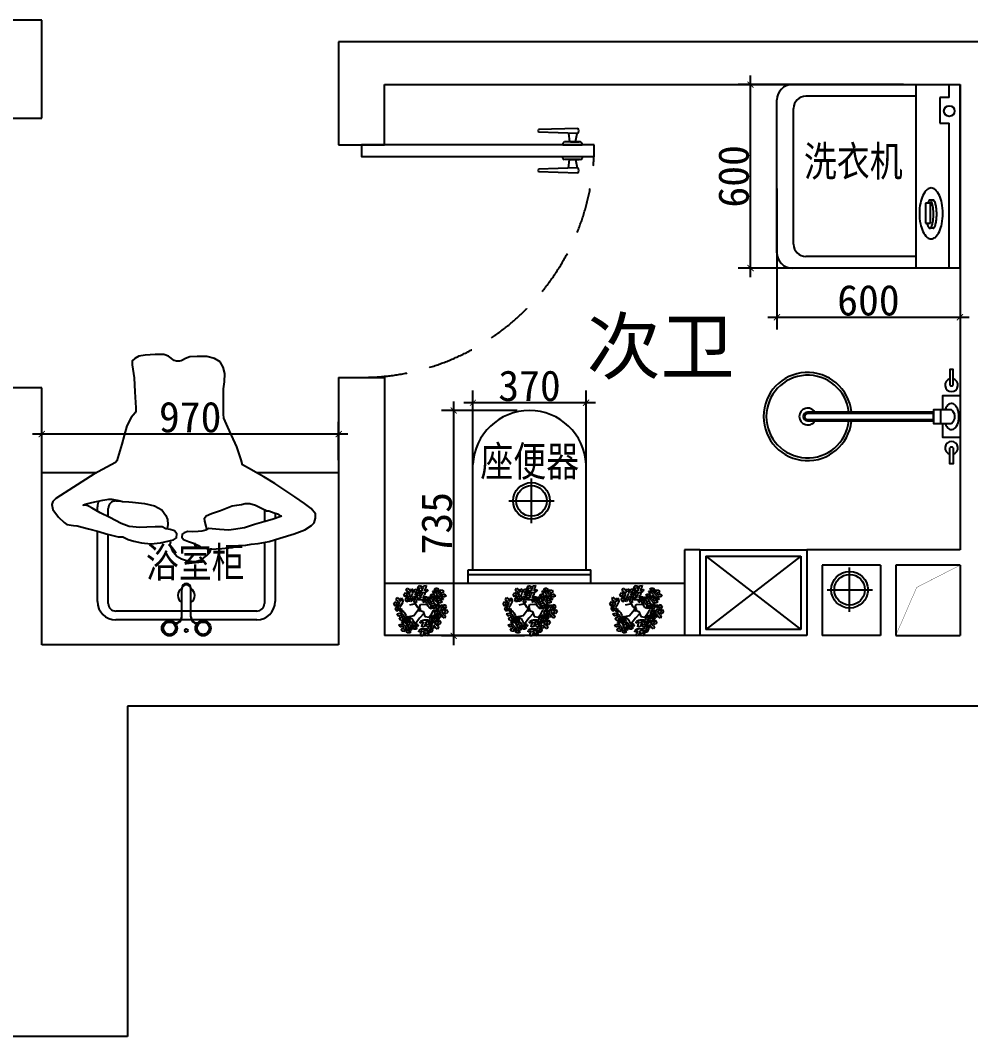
# Model space of a CAD drawing. Extents: x 13886 to 74789, y -750269 to -704302.
# Drawn here: x 55324 to 58429, y -742441 to -739121 of the extents above; entities that cross this region are included whole.
import ezdxf

# ---------------------------------------------------------------- set-up
doc = ezdxf.new("R2010")
doc.units = 0
doc.header["$LTSCALE"] = 10
doc.linetypes.add('TRATTEGGIATA2', pattern=[0.375, 0.25, -0.125])
doc.layers.get('0').update_dxf_attribs({"linetype": 'CONTINUOUS'})
doc.layers.get('DEFPOINTS').update_dxf_attribs({"linetype": 'CONTINUOUS'})
for name, color, linetype in [('__2', 30, 'CONTINUOUS'), ('__3', 250, 'CONTINUOUS'), ('___0', 250, 'CONTINUOUS'), ('___1', 7, 'CONTINUOUS'), ('____', 45, 'CONTINUOUS'), ('____0', 250, 'CONTINUOUS'), ('_____', 5, 'CONTINUOUS'), ('________IFF-FURN-DETAIL', 252, 'CONTINUOUS')]:
    doc.layers.add(name, color=color, linetype=linetype)
doc.styles.add('DIM', font='arial.ttf')
doc.styles.add('DIM_FONT', font='TXT.shx', dxfattribs={"width": 0.8})
doc.styles.get("Standard").update_dxf_attribs({"font": 'NSimSun.ttf'})
doc.dimstyles.get("Standard").update_dxf_attribs({"dimtxt": 0.18, "dimasz": 0.18, "dimexe": 0.18, "dimexo": 0.0625, "dimgap": 0.09, "dimtad": 0, "dimtih": 1, "dimtoh": 1, "dimdec": 4, "dimzin": 0, "dimtxsty": 'STANDARD', "dimcen": 0.09, "dimazin": 3, "dimtfac": 1, "dimtdec": 4, "dimtofl": 0, "dimtmove": 0, "dimatfit": 3, "dimtolj": 1, "dimtzin": 0})

# ---------------------------------------------------------------- blocks, each defined once
blk = doc.blocks.new('BRANCHT', base_point=(1.548, 0.551))
for p, q in [((1.511, 0.64), (1.524, 0.662)), ((1.526, 0.607), (1.511, 0.64)), ((1.524, 0.662), (1.551, 0.661)), ((1.55, 0.627), (1.526, 0.607)), ((1.57, 0.598), (1.55, 0.627)), ((1.551, 0.661), (1.582, 0.622)), ((1.551, 0.661), (1.551, 0.661)), ((1.573, 0.682), (1.611, 0.684)), ((1.599, 0.643), (1.573, 0.682)), ((1.582, 0.622), (1.599, 0.643)), ((1.62, 0.64), (1.599, 0.582)), ((1.611, 0.684), (1.648, 0.656)), ((1.648, 0.656), (1.636, 0.607)), ((1.636, 0.607), (1.644, 0.59)), ((1.644, 0.59), (1.667, 0.602)), ((1.667, 0.602), (1.71, 0.563)), ((1.667, 0.602), (1.667, 0.602)), ((1.536, 0.471), (1.537, 0.5)), ((1.554, 0.427), (1.536, 0.471)), ((1.537, 0.5), (1.552, 0.572)), ((1.552, 0.572), (1.57, 0.598)), ((1.585, 0.414), (1.554, 0.427)), ((1.572, 0.474), (1.594, 0.431)), ((1.606, 0.467), (1.572, 0.474)), ((1.594, 0.431), (1.585, 0.414)), ((1.599, 0.582), (1.587, 0.538)), ((1.587, 0.538), (1.607, 0.492)), ((1.599, 0.582), (1.668, 0.562)), ((1.626, 0.447), (1.606, 0.467)), ((1.636, 0.537), (1.625, 0.526)), ((1.625, 0.526), (1.644, 0.481)), ((1.68, 0.427), (1.626, 0.447)), ((1.69, 0.518), (1.636, 0.537)), ((1.644, 0.481), (1.663, 0.492)), ((1.663, 0.492), (1.686, 0.474)), ((1.686, 0.474), (1.68, 0.427)), ((1.71, 0.563), (1.69, 0.518))]:
    blk.add_line(p, q)
blk = doc.blocks.new('AUDIT_I_070618214132-0')
at = {"xscale": 0.3048, "yscale": 0.3048, "zscale": 0.3048}
for p, rotation in [((-0.0689, 0.1303), 120), ((0.0339, 0.1301), 60), ((-0.0352, 0.0995), 120), ((0.0295, 0.0855), 60), ((0.0948, 0.0764), 60), ((-0.0259, 0.0583), 120), ((-0.0986, -0.0242), 240), ((0.0183, -0.0794), 300), ((0.0748, -0.0403), 300), ((0.0913, -0.0822), 300), ((-0.052, -0.095), 240)]:
    blk.add_blockref('BRANCHT', p, dxfattribs=dict(at, rotation=rotation))
blk = doc.blocks.new('_ARCHTICK')
at = {"color": 0, "linetype": 'BYBLOCK', "const_width": 0.15}
blk.add_lwpolyline([(-0.5, -0.5), (0.5, 0.5)], dxfattribs=at)
blk = doc.blocks.new('*D340')
at = {"layer": '___1', "color": 250, "ltscale": 60}
for p, q in [((55394.4, -740557.8), (55394.4, -740432.2)), ((56364.4, -740557.8), (56364.4, -740432.2)), ((56394.4, -740472.2), (55364.4, -740472.2))]:
    blk.add_line(p, q, dxfattribs=at)
at = {"layer": 'DEFPOINTS', "color": 0, "ltscale": 60}
for p in [(55394.4, -740472.2), (55394.4, -740597.8), (56364.4, -740597.8)]:
    blk.add_point(p, dxfattribs=at)
at = {"layer": '___1', "color": 250, "ltscale": 60, "xscale": 20, "yscale": 20, "zscale": 20, "rotation": 180}
blk.add_blockref('_ARCHTICK', (55394.4, -740472.2), dxfattribs=at)
at = {"layer": '___1', "color": 250, "ltscale": 60, "xscale": 20, "yscale": 20, "zscale": 20}
blk.add_blockref('_ARCHTICK', (56364.4, -740472.2), dxfattribs=at)
at = {"layer": '___1', "color": 252, "ltscale": 60, "insert": (55879.4, -740417.2), "char_height": 100, "attachment_point": 5}
blk.add_mtext('\\A1;970', dxfattribs=at)
blk = doc.blocks.new('*D1919')
at = {"layer": '___1', "color": 250, "ltscale": 60}
for p, q in [((56803, -740740), (56803, -740330)), ((57173, -740780), (57173, -740330)), ((57203, -740370), (56773, -740370))]:
    blk.add_line(p, q, dxfattribs=at)
at = {"layer": 'DEFPOINTS', "color": 0, "ltscale": 60}
for p in [(56803, -740370), (56803, -740780), (57173, -740820)]:
    blk.add_point(p, dxfattribs=at)
at = {"layer": '___1', "color": 250, "ltscale": 60, "xscale": 20, "yscale": 20, "zscale": 20, "rotation": 180}
blk.add_blockref('_ARCHTICK', (56803, -740370), dxfattribs=at)
at = {"layer": '___1', "color": 250, "ltscale": 60, "xscale": 20, "yscale": 20, "zscale": 20}
blk.add_blockref('_ARCHTICK', (57173, -740370), dxfattribs=at)
at = {"layer": '___1', "color": 252, "ltscale": 60, "insert": (56988, -740315), "char_height": 100, "attachment_point": 5}
blk.add_mtext('\\A1;370', dxfattribs=at)
blk = doc.blocks.new('*D1920')
at = {"layer": '___1', "color": 250, "ltscale": 60}
for p, q in [((56740, -740365.4), (56740, -741161.5)), ((56948, -740395.4), (56700, -740395.4)), ((56971.4, -741131.5), (56700, -741131.5))]:
    blk.add_line(p, q, dxfattribs=at)
at = {"layer": 'DEFPOINTS', "color": 0, "ltscale": 60}
for p in [(56988, -740395.4), (56740, -741131.5), (57011.4, -741131.5)]:
    blk.add_point(p, dxfattribs=at)
at = {"layer": '___1', "color": 250, "ltscale": 60, "xscale": 20, "yscale": 20, "zscale": 20}
for p, rotation in [((56740, -740395.4), 90), ((56740, -741131.5), 270)]:
    blk.add_blockref('_ARCHTICK', p, dxfattribs=dict(at, rotation=rotation))
at = {"layer": '___1', "color": 252, "ltscale": 60, "insert": (56685, -740763.5), "char_height": 100, "attachment_point": 5, "rotation": 90}
blk.add_mtext('\\A1;735', dxfattribs=at)
blk = doc.blocks.new('*D1921')
at = {"layer": '___1', "color": 250, "ltscale": 60}
for p, q in [((58209.7, -739330.7), (57670, -739330.7)), ((57710, -739960), (57710, -739300.7)), ((58209.7, -739930), (57670, -739930))]:
    blk.add_line(p, q, dxfattribs=at)
at = {"layer": 'DEFPOINTS', "color": 0, "ltscale": 60}
for p in [(57710, -739330.7), (58249.7, -739330.7), (58249.7, -739930)]:
    blk.add_point(p, dxfattribs=at)
at = {"layer": '___1', "color": 250, "ltscale": 60, "xscale": 20, "yscale": 20, "zscale": 20}
for p, rotation in [((57710, -739330.7), 90), ((57710, -739930), 270)]:
    blk.add_blockref('_ARCHTICK', p, dxfattribs=dict(at, rotation=rotation))
at = {"layer": '___1', "color": 252, "ltscale": 60, "insert": (57655, -739630.4), "char_height": 100, "attachment_point": 5, "rotation": 90}
blk.add_mtext('\\A1;600', dxfattribs=at)
blk = doc.blocks.new('*D1922')
at = {"layer": '___1', "color": 250, "ltscale": 60}
for p, q in [((57796, -739670.4), (57796, -740130.7)), ((58394.4, -739670.4), (58394.4, -740130.7)), ((57766, -740090.7), (58424.4, -740090.7))]:
    blk.add_line(p, q, dxfattribs=at)
at = {"layer": 'DEFPOINTS', "color": 0, "ltscale": 60}
for p in [(57796, -739630.4), (58394.4, -739630.4), (58394.4, -740090.7)]:
    blk.add_point(p, dxfattribs=at)
at = {"layer": '___1', "color": 250, "ltscale": 60, "xscale": 20, "yscale": 20, "zscale": 20, "rotation": 180}
blk.add_blockref('_ARCHTICK', (57796, -740090.7), dxfattribs=at)
at = {"layer": '___1', "color": 250, "ltscale": 60, "xscale": 20, "yscale": 20, "zscale": 20}
blk.add_blockref('_ARCHTICK', (58394.4, -740090.7), dxfattribs=at)
at = {"layer": '___1', "color": 252, "ltscale": 60, "insert": (58095.2, -740035.7), "char_height": 100, "attachment_point": 5}
blk.add_mtext('\\A1;600', dxfattribs=at)

msp = doc.modelspace()

# ---------------------------------------------------------------- linework, layer by layer
at = {"ltscale": 60}
for p, q in [((55394.4, -739120.7), (55174.4, -739120.7)), ((55394.4, -739440.7), (55394.4, -739120.7)), ((58524.4, -739190.7), (56364.4, -739190.7)), ((56364.4, -739190.7), (56364.4, -739527.3)), ((56514.4, -739527.3), (56514.4, -739330.7)), ((56514.4, -739330.7), (58394.4, -739330.7)), ((58394.4, -739330.7), (58394.4, -740850.7)), ((55244.4, -739440.7), (55394.4, -739440.7)), ((56364.4, -739527.3), (56514.4, -739527.3)), ((56364.4, -740287.3), (56364.4, -741160.7)), ((56364.4, -740287.3), (56514.4, -740287.3)), ((56514.4, -740287.3), (56514.4, -741130.7)), ((55394.4, -740320.7), (55244.4, -740320.7)), ((55394.4, -741160.7), (55394.4, -740320.7)), ((57494.4, -740850.7), (57494.4, -741130.7)), ((57544.4, -740850.7), (57494.4, -740850.7)), ((57544.4, -740850.7), (57544.4, -741130.7)), ((58394.4, -740850.7), (57894.4, -740850.7)), ((57894.4, -740850.7), (57894.4, -741130.7)), ((57944.4, -740900.7), (57944.4, -741130.7)), ((58134.4, -740900.7), (57944.4, -740900.7)), ((58134.4, -740900.7), (58134.4, -741130.7)), ((58394.4, -740900.7), (58184.4, -740900.7)), ((58184.4, -740900.7), (58184.4, -741130.7)), ((58394.4, -740900.7), (58394.4, -741130.7)), ((57494.4, -740960.7), (56514.4, -740960.7)), ((57894.4, -741130.7), (56514.4, -741130.7)), ((58134.4, -741130.7), (57944.4, -741130.7)), ((58184.4, -741130.7), (58394.4, -741130.7)), ((56364.4, -741160.7), (55394.4, -741160.7)), ((59034.4, -741360.7), (55674.4, -741360.7)), ((55674.4, -741360.7), (55674.4, -742440.7)), ((55674.4, -742440.7), (51624.4, -742440.7))]:
    msp.add_line(p, q, dxfattribs=at)
at = {"color": 252}
for p, q in [((57846, -739330.7), (58394.4, -739330.7)), ((58249.7, -739330.7), (58249.7, -739930)), ((58358.6, -739373.3), (58358.6, -739330.7)), ((58394.4, -739930), (58394.4, -739330.7)), ((57796, -739880), (57796, -739380.7)), ((58250.1, -739368.5), (57890.9, -739368.5)), ((58328.8, -739373.3), (58328.8, -739456.5)), ((58359.4, -739373.3), (58328.8, -739373.3)), ((57850.9, -739852.3), (57850.9, -739408.5)), ((58328.8, -739456.5), (58359.4, -739456.5)), ((58358.6, -739930), (58358.6, -739456.5)), ((58298.1, -739718.5), (58281.4, -739718.5)), ((58281.4, -739718.5), (58281.4, -739783.2)), ((58307.5, -739708), (58295.8, -739708.1)), ((58298.1, -739783.2), (58298.1, -739718.5)), ((58281.4, -739783.2), (58298.1, -739783.2)), ((58306.4, -739799.8), (58295.8, -739799.8)), ((58250.1, -739892.3), (57890.9, -739892.3)), ((58394.4, -739930), (57846, -739930)), ((56803, -740915.7), (56803, -740570.4)), ((57173, -740915.7), (57173, -740570.4)), ((55394.4, -740597.8), (55574.4, -740597.8)), ((56094.4, -740597.8), (56364.4, -740597.8)), ((55636.7, -740690.6), (55651.1, -740690.6)), ((55576.7, -740724.4), (55576.7, -740709.6)), ((55611.7, -740742), (55611.7, -740715.6)), ((56121.7, -740719.2), (56121.7, -740758.7)), ((56156.7, -740730.6), (56156.7, -740748.1)), ((55576.7, -741019.6), (55576.7, -740789.4)), ((55611.7, -741025.6), (55611.7, -740800)), ((56156.7, -740816.8), (56156.7, -741019.6)), ((56121.7, -740826), (56121.7, -741025.6)), ((56788, -740960.7), (56788, -740915.7)), ((56788, -740915.7), (57188, -740915.7)), ((57188, -740960.7), (57188, -740915.7)), ((55851.7, -741069), (55851.7, -740975.6)), ((55851.7, -741069), (55851.7, -740975.6)), ((55881.7, -741069), (55881.7, -740975.6)), ((55881.7, -741069), (55881.7, -740975.6)), ((56096.7, -741050.6), (55636.7, -741050.6)), ((56096.7, -741079.6), (55636.7, -741079.6))]:
    msp.add_line(p, q, dxfattribs=at)
at = {"color": 250}
msp.add_line((58330.6, -740392.7), (58330.6, -740437.3), dxfattribs=at)
at = {"color": 252}
msp.add_lwpolyline([(58300, -739668.3, 0.185158), (58287.2, -739673.2, 0.102042), (58272.9, -739692.7, 0.060862), (58264.8, -739717.7, 0.047173), (58261.6, -739751.5, 0.047173), (58264.8, -739785.2, 0.060862), (58272.9, -739810.3, 0.102042), (58287.2, -739829.7, 0.185158), (58300, -739834.6, 0.185158), (58312.7, -739829.7, 0.102042), (58327, -739810.3, 0.060862), (58335.1, -739785.2, 0.047173), (58338.3, -739751.5, 0.047173), (58335.1, -739717.7, 0.060862), (58327, -739692.7, 0.102042), (58312.7, -739673.2, 0.185158)], format="xyb", close=True, dxfattribs=at)
for points in [[(58295.8, -739799.8, 0.259034), (58299.3, -739797.9, 0.076276), (58304.2, -739786.4, 0.036515), (58306.7, -739772.8, 0.026615), (58307.7, -739754, 0.026615), (58306.7, -739735.1, 0.036515), (58304.2, -739721.6, 0.076276), (58299.3, -739710, 0.259034), (58295.8, -739708.1, 0.259034), (58292.4, -739710, 0.056762), (58288.4, -739718.5, 0.036515)], [(58306.4, -739799.8, 0.259034), (58309.8, -739797.9, 0.076276), (58314.7, -739786.4, 0.036515), (58317.2, -739772.8, 0.026615), (58318.2, -739754, 0.026615), (58317.2, -739735.1, 0.036515), (58314.7, -739721.6, 0.076276), (58309.8, -739710, 0.259034), (58306.4, -739708.1, 0.078462), (58305.1, -739708.3, 0.056762)], [(58286.7, -739783.2, 0.008736), (58287.5, -739786.4, 0.076276), (58292.4, -739797.9, 0.259034), (58295.8, -739799.8, 0.259034)]]:
    msp.add_lwpolyline(points, format="xyb", dxfattribs=at)
at = {"color": 250}
msp.add_lwpolyline([(57896.6, -740429.5), (58307.9, -740429.5), (58307.9, -740400.6), (57896.6, -740400.6)], dxfattribs=at)
at = {"color": 252}
for centre, radius in [((58359.4, -739417.1), 17.5), ((55811.7, -741106.5), 25), ((55921.7, -741106.5), 25)]:
    msp.add_circle(centre, radius, dxfattribs=at)
for centre, radius, start, end in [((57846, -739380.7), 50, 90, 180), ((57890.9, -739408.5), 40, 90, 180), ((57890.9, -739852.3), 40, 180, 270), ((57846, -739880), 50, 180, 270), ((56988, -740580.7), 185.3, 2.9376, 177.0624), ((55636.7, -740709.6), 60, 162.2352, 180), ((55636.7, -740715.6), 25, 90, 180), ((55866.7, -740999.5), 27.5, 121.9788, 236.9443), ((55866.7, -740975.6), 15, 0, 180), ((55866.7, -740999.5), 27.5, 303.0557, 58.0212), ((55636.7, -741019.6), 60, 180, 270), ((56096.7, -741019.6), 60, 270, 0), ((55636.7, -741025.6), 25, 180, 270), ((56096.7, -741025.6), 25, 270, 0), ((55831.7, -741069), 20, 270, 0), ((55901.7, -741069), 20, 180, 270)]:
    msp.add_arc(centre, radius, start, end, dxfattribs=at)
at = {"color": 250}
for radius, start, end in [(144, 6.1419, 353.8581), (14.4, 90, 270)]:
    msp.add_arc((57896.6, -740415), radius, start, end, dxfattribs=at)
msp.add_ellipse((58366.5, -740415), major_axis=(0, 42.9), ratio=0.568478, start_param=2.11578, end_param=7.308998, dxfattribs=at)
at = {"layer": '__2', "color": 88}
for p, q in [((56610.7, -740985.6), (56614.2, -740979.2)), ((56612.1, -740991.1), (56610.7, -740985.6)), ((56617.6, -740986), (56612.1, -740991.1)), ((56614.2, -740979.2), (56622.5, -740979.5)), ((56616.3, -740993.6), (56621.7, -740987.9)), ((56617, -740998), (56622, -740990.5)), ((56617.6, -740982.8), (56627.5, -740984.1)), ((56621.7, -740987.9), (56617.6, -740986)), ((56625.8, -740988.8), (56621.8, -740992.7)), ((56622.4, -740974.7), (56627.4, -740967.1)), ((56625, -740977.8), (56622.4, -740974.7)), ((56622.4, -740974.7), (56622.4, -740974.7)), ((56622.5, -740979.5), (56625, -740977.8)), ((56623.6, -740989.9), (56631.5, -740991.5)), ((56630.6, -740990.6), (56625.8, -740988.8)), ((56627.4, -740967.1), (56635.3, -740968.6)), ((56627.5, -740984.1), (56628.9, -740973.2)), ((56627.5, -740984.1), (56635.1, -740984.4)), ((56642.7, -740990.5), (56630.6, -740990.6)), ((56635.3, -740968.6), (56633.8, -740977.2)), ((56633.8, -740977.2), (56635.9, -740978.5)), ((56635.1, -740984.4), (56642, -740980)), ((56635.9, -740978.5), (56642.7, -740974.1)), ((56636.5, -740994.5), (56638.8, -740990.6)), ((56638.8, -740990.6), (56646.5, -740989.9)), ((56640.3, -740971.6), (56642.6, -740967.7)), ((56642.7, -740974.1), (56640.3, -740971.6)), ((56642.6, -740967.7), (56650.3, -740967.1)), ((56647.5, -740989.7), (56642.7, -740990.5)), ((56646.5, -740989.9), (56645, -740998.5)), ((56646.1, -740979.3), (56645.9, -740984.5)), ((56645.9, -740984.5), (56652.3, -740979.9)), ((56648.8, -740975.7), (56646.1, -740979.3)), ((56654.1, -740985.7), (56647.5, -740989.7)), ((56650.3, -740967.1), (56648.8, -740975.7)), ((56652.3, -740979.9), (56655.4, -740980.7)), ((56655.4, -740980.7), (56654.1, -740985.7)), ((56967.8, -740985.5), (56971.2, -740979.2)), ((56969.1, -740991.1), (56967.8, -740985.5)), ((56974.7, -740986), (56969.1, -740991.1)), ((56971.2, -740979.2), (56979.5, -740979.4)), ((56973.3, -740993.6), (56978.7, -740987.9)), ((56974.1, -740998), (56979.1, -740990.4)), ((56974.6, -740982.8), (56984.6, -740984)), ((56978.7, -740987.9), (56974.7, -740986)), ((56982.9, -740988.8), (56978.8, -740992.7)), ((56979.4, -740974.6), (56984.4, -740967)), ((56982, -740977.7), (56979.4, -740974.6)), ((56979.4, -740974.6), (56979.4, -740974.6)), ((56979.5, -740979.4), (56982, -740977.7)), ((56980.6, -740989.9), (56988.5, -740991.4)), ((56987.6, -740990.6), (56982.9, -740988.8)), ((56984.4, -740967), (56992.3, -740968.6)), ((56984.6, -740984), (56985.9, -740973.2)), ((56984.6, -740984), (56992.2, -740984.3)), ((56999.7, -740990.4), (56987.6, -740990.6)), ((56992.3, -740968.6), (56990.8, -740977.2)), ((56990.8, -740977.2), (56992.9, -740978.4)), ((56992.2, -740984.3), (56999, -740980)), ((56992.9, -740978.4), (56999.7, -740974.1)), ((56993.5, -740994.4), (56995.8, -740990.5)), ((56995.8, -740990.5), (57003.5, -740989.9)), ((56997.3, -740971.6), (56999.6, -740967.7)), ((56999.7, -740974.1), (56997.3, -740971.6)), ((56999.6, -740967.7), (57007.3, -740967)), ((57004.5, -740989.6), (56999.7, -740990.4)), ((57003.5, -740989.9), (57002, -740998.4)), ((57003.1, -740979.3), (57002.9, -740984.4)), ((57002.9, -740984.4), (57009.4, -740979.8)), ((57005.8, -740975.6), (57003.1, -740979.3)), ((57011.1, -740985.6), (57004.5, -740989.6)), ((57007.3, -740967), (57005.8, -740975.6)), ((57009.4, -740979.8), (57012.4, -740980.6)), ((57012.4, -740980.6), (57011.1, -740985.6)), ((57315.9, -740985.5), (57319.4, -740979.1)), ((57317.3, -740991), (57315.9, -740985.5)), ((57322.8, -740985.9), (57317.3, -740991)), ((57319.4, -740979.1), (57327.7, -740979.3)), ((57321.5, -740993.5), (57326.9, -740987.8)), ((57322.2, -740997.9), (57327.2, -740990.3)), ((57322.8, -740982.7), (57332.8, -740983.9)), ((57326.9, -740987.8), (57322.8, -740985.9)), ((57331, -740988.7), (57327, -740992.6)), ((57327.6, -740974.5), (57332.6, -740966.9)), ((57330.2, -740977.6), (57327.6, -740974.5)), ((57327.6, -740974.5), (57327.6, -740974.5)), ((57327.7, -740979.3), (57330.2, -740977.6)), ((57328.8, -740989.8), (57336.7, -740991.3)), ((57335.8, -740990.5), (57331, -740988.7)), ((57332.6, -740966.9), (57340.5, -740968.5)), ((57332.8, -740983.9), (57334.1, -740973.1)), ((57332.8, -740983.9), (57340.3, -740984.2)), ((57347.9, -740990.3), (57335.8, -740990.5)), ((57340.5, -740968.5), (57339, -740977.1)), ((57339, -740977.1), (57341.1, -740978.3)), ((57340.3, -740984.2), (57347.2, -740979.9)), ((57341.1, -740978.3), (57347.9, -740974)), ((57341.7, -740994.4), (57344, -740990.4)), ((57344, -740990.4), (57351.7, -740989.8)), ((57345.5, -740971.5), (57347.8, -740967.6)), ((57347.9, -740974), (57345.5, -740971.5)), ((57347.8, -740967.6), (57355.5, -740966.9)), ((57352.7, -740989.5), (57347.9, -740990.3)), ((57351.7, -740989.8), (57350.2, -740998.4)), ((57351.3, -740979.2), (57351.1, -740984.4)), ((57351.1, -740984.4), (57357.5, -740979.7)), ((57354, -740975.5), (57351.3, -740979.2)), ((57359.3, -740985.5), (57352.7, -740989.5)), ((57355.5, -740966.9), (57354, -740975.5)), ((57357.5, -740979.7), (57360.6, -740980.5)), ((57360.6, -740980.5), (57359.3, -740985.5)), ((56605.3, -741009), (56608.8, -741002.6)), ((56606.7, -741014.5), (56605.3, -741009)), ((56612.3, -741009.4), (56606.7, -741014.5)), ((56608.8, -741002.6), (56617.1, -741002.8)), ((56610.9, -741017), (56616.3, -741011.3)), ((56611.5, -741021.1), (56610.9, -741017)), ((56610.9, -741017), (56610.9, -741017)), ((56615.4, -741022.4), (56611.5, -741021.1)), ((56612.2, -741006.2), (56622.2, -741007.4)), ((56616.3, -741011.3), (56612.3, -741009.4)), ((56621.7, -741037.2), (56612.7, -741020.9)), ((56615.3, -740998.3), (56614.7, -740994.2)), ((56619.2, -740999.5), (56615.3, -740998.3)), ((56620.3, -741019), (56615.4, -741022.4)), ((56616.3, -740993.6), (56616.3, -740993.6)), ((56620.4, -741012.2), (56616.4, -741016.1)), ((56616.4, -741016.1), (56620.3, -741019)), ((56619.6, -741001.2), (56617, -740998)), ((56617, -740998), (56617, -740998)), ((56617.1, -741002.8), (56619.6, -741001.2)), ((56624.1, -740996.1), (56619.2, -740999.5)), ((56625.2, -741014), (56620.4, -741012.2)), ((56621.8, -740992.7), (56625.7, -740995.6)), ((56622.2, -741007.4), (56623.5, -740996.6)), ((56622.2, -741007.4), (56629.8, -741007.8)), ((56637.3, -741013.9), (56625.2, -741014)), ((56629.9, -740992), (56628.4, -741000.6)), ((56628.4, -741000.6), (56630.5, -741001.9)), ((56629.8, -741007.8), (56636.6, -741003.4)), ((56630.5, -741001.9), (56637.3, -740997.5)), ((56638.9, -740997), (56636.5, -740994.5)), ((56642.1, -741013.1), (56637.3, -741013.9)), ((56640.7, -741002.7), (56640.5, -741007.9)), ((56640.5, -741007.9), (56646.9, -741003.3)), ((56643.4, -740999.1), (56640.7, -741002.7)), ((56648.7, -741009.1), (56642.1, -741013.1)), ((56646.9, -741003.3), (56650, -741004)), ((56650, -741004), (56648.7, -741009.1)), ((56962.4, -741008.9), (56965.9, -741002.6)), ((56963.7, -741014.5), (56962.4, -741008.9)), ((56969.3, -741009.4), (56963.7, -741014.5)), ((56965.9, -741002.6), (56974.1, -741002.8)), ((56967.9, -741017), (56973.3, -741011.3)), ((56968.5, -741021), (56967.9, -741017)), ((56967.9, -741017), (56967.9, -741017)), ((56972.4, -741022.3), (56968.5, -741021)), ((56969.2, -741006.2), (56979.2, -741007.4)), ((56973.3, -741011.3), (56969.3, -741009.4)), ((56978.7, -741037.2), (56969.7, -741020.9)), ((56972.3, -740998.2), (56971.7, -740994.1)), ((56976.2, -740999.5), (56972.3, -740998.2)), ((56977.3, -741018.9), (56972.4, -741022.3)), ((56973.3, -740993.6), (56973.3, -740993.6)), ((56977.5, -741012.2), (56973.4, -741016)), ((56973.4, -741016), (56977.3, -741018.9)), ((56976.6, -741001.1), (56974.1, -740998)), ((56974.1, -740998), (56974.1, -740998)), ((56974.1, -741002.8), (56976.6, -741001.1)), ((56981.1, -740996.1), (56976.2, -740999.5)), ((56982.2, -741014), (56977.5, -741012.2)), ((56978.8, -740992.7), (56982.7, -740995.5)), ((56979.2, -741007.4), (56980.5, -740996.6)), ((56979.2, -741007.4), (56986.8, -741007.7)), ((56994.3, -741013.8), (56982.2, -741014)), ((56986.9, -740992), (56985.4, -741000.6)), ((56985.4, -741000.6), (56987.5, -741001.8)), ((56986.8, -741007.7), (56993.6, -741003.3)), ((56987.5, -741001.8), (56994.3, -740997.4)), ((56995.9, -740996.9), (56993.5, -740994.4)), ((56999.2, -741013), (56994.3, -741013.8)), ((56997.7, -741002.7), (56997.6, -741007.8)), ((56997.6, -741007.8), (57004, -741003.2)), ((57000.4, -740999), (56997.7, -741002.7)), ((57005.7, -741009), (56999.2, -741013)), ((57004, -741003.2), (57007, -741004)), ((57007, -741004), (57005.7, -741009)), ((57310.6, -741008.8), (57314, -741002.5)), ((57311.9, -741014.4), (57310.6, -741008.8)), ((57317.5, -741009.3), (57311.9, -741014.4)), ((57314, -741002.5), (57322.3, -741002.7)), ((57316.1, -741016.9), (57321.5, -741011.2)), ((57316.7, -741021), (57316.1, -741016.9)), ((57316.1, -741016.9), (57316.1, -741016.9)), ((57320.6, -741022.2), (57316.7, -741021)), ((57317.4, -741006.1), (57327.4, -741007.3)), ((57321.5, -741011.2), (57317.5, -741009.3)), ((57326.9, -741037.1), (57317.9, -741020.8)), ((57320.5, -740998.1), (57319.9, -740994)), ((57324.4, -740999.4), (57320.5, -740998.1)), ((57325.5, -741018.8), (57320.6, -741022.2)), ((57321.5, -740993.5), (57321.5, -740993.5)), ((57325.7, -741012.1), (57321.6, -741016)), ((57321.6, -741016), (57325.5, -741018.8)), ((57324.8, -741001), (57322.2, -740997.9)), ((57322.2, -740997.9), (57322.2, -740997.9)), ((57322.3, -741002.7), (57324.8, -741001)), ((57329.3, -740996), (57324.4, -740999.4)), ((57330.4, -741013.9), (57325.7, -741012.1)), ((57327, -740992.6), (57330.9, -740995.4)), ((57327.4, -741007.3), (57328.7, -740996.5)), ((57327.4, -741007.3), (57335, -741007.6)), ((57342.5, -741013.7), (57330.4, -741013.9)), ((57335.1, -740991.9), (57333.6, -741000.5)), ((57333.6, -741000.5), (57335.7, -741001.7)), ((57335, -741007.6), (57341.8, -741003.3)), ((57335.7, -741001.7), (57342.5, -740997.4)), ((57344.1, -740996.8), (57341.7, -740994.4)), ((57347.3, -741012.9), (57342.5, -741013.7)), ((57345.9, -741002.6), (57345.7, -741007.7)), ((57345.7, -741007.7), (57352.1, -741003.1)), ((57348.6, -740998.9), (57345.9, -741002.6)), ((57353.9, -741008.9), (57347.3, -741012.9)), ((57352.1, -741003.1), (57355.2, -741003.9)), ((57355.2, -741003.9), (57353.9, -741008.9)), ((56615.9, -741026.8), (56595.5, -741031)), ((56624.3, -741047.7), (56609.9, -741066.5)), ((56627.2, -741041.4), (56621.7, -741037.2)), ((56624.3, -741043.8), (56624.2, -741046.8)), ((56624.2, -741046.8), (56624.3, -741047.7)), ((56625.2, -741042.2), (56624.3, -741043.8)), ((56624.3, -741047.7), (56626.7, -741048.9)), ((56627.2, -741041.4), (56625.2, -741042.2)), ((56626.7, -741048.9), (56629.5, -741049.7)), ((56627.2, -741041.4), (56631.4, -741028.7)), ((56629.7, -741041.1), (56627.2, -741041.4)), ((56629.5, -741049.7), (56630.8, -741048.6)), ((56632.3, -741042.5), (56629.7, -741041.1)), ((56630.8, -741048.6), (56632.3, -741046.3)), ((56630.8, -741048.6), (56640.2, -741051.6)), ((56631.4, -741028.7), (56653.1, -741027.8)), ((56632.3, -741046.3), (56632.3, -741042.5)), ((56640.2, -741051.6), (56646.1, -741068.1)), ((56660, -741070.1), (56669.7, -741055.8)), ((56973, -741026.7), (56952.5, -741030.9)), ((56981.4, -741047.7), (56966.9, -741066.4)), ((56984.3, -741041.3), (56978.7, -741037.2)), ((56982.3, -741042.1), (56981.3, -741043.7)), ((56981.3, -741043.7), (56981.3, -741046.8)), ((56981.3, -741046.8), (56981.4, -741047.7)), ((56981.4, -741047.7), (56983.7, -741048.9)), ((56984.3, -741041.3), (56982.3, -741042.1)), ((56983.7, -741048.9), (56986.5, -741049.6)), ((56984.3, -741041.3), (56988.5, -741028.6)), ((56986.7, -741041), (56984.3, -741041.3)), ((56986.5, -741049.6), (56987.8, -741048.6)), ((56989.4, -741042.4), (56986.7, -741041)), ((56987.8, -741048.6), (56989.3, -741046.2)), ((56987.8, -741048.6), (56997.2, -741051.5)), ((56988.5, -741028.6), (57010.2, -741027.8)), ((56989.3, -741046.2), (56989.4, -741042.4)), ((56997.2, -741051.5), (57003.1, -741068)), ((57017.1, -741070), (57026.7, -741055.8)), ((57321.1, -741026.7), (57300.7, -741030.9)), ((57329.5, -741047.6), (57315.1, -741066.4)), ((57332.4, -741041.3), (57326.9, -741037.1)), ((57329.5, -741043.7), (57329.4, -741046.7)), ((57329.4, -741046.7), (57329.5, -741047.6)), ((57330.4, -741042), (57329.5, -741043.7)), ((57329.5, -741047.6), (57331.9, -741048.8)), ((57332.4, -741041.3), (57330.4, -741042)), ((57331.9, -741048.8), (57334.7, -741049.6)), ((57332.4, -741041.3), (57336.6, -741028.5)), ((57334.9, -741040.9), (57332.4, -741041.3)), ((57334.7, -741049.6), (57336, -741048.5)), ((57337.5, -741042.4), (57334.9, -741040.9)), ((57336, -741048.5), (57337.5, -741046.1)), ((57336, -741048.5), (57345.4, -741051.5)), ((57336.6, -741028.5), (57358.3, -741027.7)), ((57337.5, -741046.1), (57337.5, -741042.4)), ((57345.4, -741051.5), (57351.3, -741067.9)), ((57365.2, -741070), (57374.9, -741055.7)), ((56609.9, -741066.5), (56582.3, -741071.6)), ((56629, -741073.7), (56614.2, -741093.4)), ((56642.8, -741058.9), (56629, -741073.7)), ((56631, -741088.9), (56632.3, -741083.9)), ((56634, -741089.7), (56631, -741088.9)), ((56632.3, -741083.9), (56638.9, -741079.9)), ((56640.5, -741085.1), (56634, -741089.7)), ((56637.6, -741093.9), (56640.3, -741090.3)), ((56638.9, -741079.9), (56643.7, -741079.1)), ((56640.3, -741090.3), (56640.5, -741085.1)), ((56643.7, -741079.1), (56655.8, -741079)), ((56651.2, -741085.2), (56644.4, -741089.6)), ((56646.1, -741068.1), (56660, -741070.1)), ((56658.8, -741085.5), (56651.2, -741085.2)), ((56655.8, -741079), (56660.5, -741080.8)), ((56658.8, -741085.5), (56657.5, -741096.3)), ((56668.8, -741086.7), (56658.8, -741085.5)), ((56660.5, -741080.8), (56664.6, -741076.9)), ((56660.7, -741074), (56665.6, -741070.6)), ((56664.6, -741076.9), (56660.7, -741074)), ((56663.9, -741090.1), (56661.4, -741091.8)), ((56672.2, -741090.4), (56663.9, -741090.1)), ((56670.1, -741075.9), (56664.7, -741081.7)), ((56664.7, -741081.7), (56668.7, -741083.6)), ((56665.6, -741070.6), (56669.5, -741071.9)), ((56668.7, -741083.6), (56674.3, -741078.4)), ((56669.5, -741071.9), (56670.1, -741075.9)), ((56670.1, -741075.9), (56670.1, -741075.9)), ((56675.6, -741084), (56672.2, -741090.4)), ((56674.3, -741078.4), (56675.6, -741084)), ((56966.9, -741066.4), (56939.3, -741071.5)), ((56986, -741073.6), (56971.3, -741093.3)), ((56999.9, -741058.9), (56986, -741073.6)), ((56988, -741088.9), (56989.3, -741083.8)), ((56991.1, -741089.6), (56988, -741088.9)), ((56989.3, -741083.8), (56995.9, -741079.8)), ((56997.5, -741085), (56991.1, -741089.6)), ((56994.6, -741093.9), (56997.3, -741090.2)), ((56995.9, -741079.8), (57000.7, -741079)), ((56997.3, -741090.2), (56997.5, -741085)), ((57000.7, -741079), (57012.8, -741078.9)), ((57008.3, -741085.1), (57001.4, -741089.5)), ((57003.1, -741068), (57017.1, -741070)), ((57015.9, -741085.5), (57008.3, -741085.1)), ((57012.8, -741078.9), (57017.6, -741080.7)), ((57015.9, -741085.5), (57014.5, -741096.3)), ((57025.8, -741086.7), (57015.9, -741085.5)), ((57017.6, -741080.7), (57021.6, -741076.8)), ((57017.7, -741073.9), (57022.6, -741070.5)), ((57021.6, -741076.8), (57017.7, -741073.9)), ((57020.9, -741090.1), (57018.4, -741091.8)), ((57029.2, -741090.3), (57020.9, -741090.1)), ((57027.1, -741075.9), (57021.7, -741081.6)), ((57021.7, -741081.6), (57025.8, -741083.5)), ((57022.6, -741070.5), (57026.5, -741071.8)), ((57025.8, -741083.5), (57031.3, -741078.4)), ((57026.5, -741071.8), (57027.1, -741075.9)), ((57027.1, -741075.9), (57027.1, -741075.9)), ((57032.7, -741083.9), (57029.2, -741090.3)), ((57031.3, -741078.4), (57032.7, -741083.9)), ((57315.1, -741066.4), (57287.5, -741071.5)), ((57334.2, -741073.6), (57319.4, -741093.3)), ((57348, -741058.8), (57334.2, -741073.6)), ((57336.2, -741088.8), (57337.5, -741083.8)), ((57339.3, -741089.6), (57336.2, -741088.8)), ((57337.5, -741083.8), (57344.1, -741079.8)), ((57345.7, -741085), (57339.3, -741089.6)), ((57342.8, -741093.8), (57345.5, -741090.1)), ((57344.1, -741079.8), (57348.9, -741079)), ((57345.5, -741090.1), (57345.7, -741085)), ((57348.9, -741079), (57361, -741078.8)), ((57356.4, -741085.1), (57349.6, -741089.4)), ((57351.3, -741067.9), (57365.2, -741070)), ((57364, -741085.4), (57356.4, -741085.1)), ((57361, -741078.8), (57365.7, -741080.6)), ((57364, -741085.4), (57362.7, -741096.2)), ((57374, -741086.6), (57364, -741085.4)), ((57365.7, -741080.6), (57369.8, -741076.7)), ((57365.9, -741073.9), (57370.8, -741070.5)), ((57369.8, -741076.7), (57365.9, -741073.9)), ((57369.1, -741090), (57366.6, -741091.7)), ((57377.4, -741090.2), (57369.1, -741090)), ((57375.3, -741075.8), (57369.9, -741081.5)), ((57369.9, -741081.5), (57373.9, -741083.4)), ((57370.8, -741070.5), (57374.7, -741071.7)), ((57373.9, -741083.4), (57379.5, -741078.3)), ((57374.7, -741071.7), (57375.3, -741075.8)), ((57375.3, -741075.8), (57375.3, -741075.8)), ((57380.8, -741083.9), (57377.4, -741090.2)), ((57379.5, -741078.3), (57380.8, -741083.9)), ((56626.4, -741118), (56627.7, -741113)), ((56629.5, -741118.8), (56626.4, -741118)), ((56627.7, -741113), (56634.3, -741109)), ((56635.9, -741114.2), (56629.5, -741118.8)), ((56631.5, -741131.6), (56633, -741123)), ((56633, -741123), (56635.7, -741119.3)), ((56634.3, -741109), (56639.1, -741108.2)), ((56635.7, -741119.3), (56635.9, -741114.2)), ((56636.1, -741102.5), (56637.6, -741093.9)), ((56643.8, -741101.9), (56636.1, -741102.5)), ((56639.1, -741108.2), (56651.3, -741108)), ((56645.9, -741120.2), (56639.1, -741124.5)), ((56646.7, -741114.3), (56639.8, -741118.6)), ((56650.5, -741091.1), (56643.7, -741095.5)), ((56643.7, -741095.5), (56646.1, -741098)), ((56646.1, -741098), (56643.8, -741101.9)), ((56648, -741121.4), (56645.9, -741120.2)), ((56646.5, -741130), (56648, -741121.4)), ((56654.3, -741114.6), (56646.7, -741114.3)), ((56652.6, -741092.4), (56650.5, -741091.1)), ((56651.1, -741101), (56652.6, -741092.4)), ((56659, -741102.5), (56651.1, -741101)), ((56651.3, -741108), (56656, -741109.8)), ((56654.3, -741114.6), (56652.9, -741125.4)), ((56664.2, -741115.8), (56654.3, -741114.6)), ((56656, -741109.8), (56660.1, -741105.9)), ((56656.1, -741103.1), (56661.1, -741099.7)), ((56660.1, -741105.9), (56656.1, -741103.1)), ((56659.3, -741119.2), (56656.9, -741120.9)), ((56656.9, -741120.9), (56659.4, -741124)), ((56664, -741094.9), (56659, -741102.5)), ((56667.6, -741119.4), (56659.3, -741119.2)), ((56665.6, -741105), (56660.1, -741110.7)), ((56660.1, -741110.7), (56664.2, -741112.6)), ((56661.1, -741099.7), (56665, -741101)), ((56661.4, -741091.8), (56664, -741094.9)), ((56664, -741094.9), (56664, -741094.9)), ((56664.2, -741112.6), (56669.8, -741107.5)), ((56665, -741101), (56665.6, -741105)), ((56665.6, -741105), (56665.6, -741105)), ((56671.1, -741113.1), (56667.6, -741119.4)), ((56669.8, -741107.5), (56671.1, -741113.1)), ((56983.5, -741117.9), (56984.8, -741112.9)), ((56986.5, -741118.7), (56983.5, -741117.9)), ((56984.8, -741112.9), (56991.3, -741108.9)), ((56992.9, -741114.1), (56986.5, -741118.7)), ((56988.5, -741131.5), (56990, -741122.9)), ((56990, -741122.9), (56992.7, -741119.3)), ((56991.3, -741108.9), (56996.1, -741108.1)), ((56992.7, -741119.3), (56992.9, -741114.1)), ((56993.1, -741102.4), (56994.6, -741093.9)), ((57000.8, -741101.8), (56993.1, -741102.4)), ((56996.1, -741108.1), (57008.3, -741108)), ((57003, -741120.1), (56996.1, -741124.5)), ((57003.7, -741114.2), (56996.9, -741118.6)), ((57007.5, -741091), (57000.7, -741095.4)), ((57000.7, -741095.4), (57003.1, -741097.9)), ((57003.1, -741097.9), (57000.8, -741101.8)), ((57005.1, -741121.4), (57003, -741120.1)), ((57003.6, -741130), (57005.1, -741121.4)), ((57011.3, -741114.5), (57003.7, -741114.2)), ((57009.6, -741092.3), (57007.5, -741091)), ((57008.1, -741100.9), (57009.6, -741092.3)), ((57016, -741102.4), (57008.1, -741100.9)), ((57008.3, -741108), (57013, -741109.8)), ((57011.3, -741114.5), (57010, -741125.4)), ((57021.3, -741115.8), (57011.3, -741114.5)), ((57013, -741109.8), (57017.1, -741105.9)), ((57013.2, -741103), (57018.1, -741099.6)), ((57017.1, -741105.9), (57013.2, -741103)), ((57016.3, -741119.1), (57013.9, -741120.8)), ((57013.9, -741120.8), (57016.4, -741123.9)), ((57021, -741094.9), (57016, -741102.4)), ((57024.6, -741119.4), (57016.3, -741119.1)), ((57022.6, -741104.9), (57017.2, -741110.7)), ((57017.2, -741110.7), (57021.2, -741112.6)), ((57018.1, -741099.6), (57022, -741100.9)), ((57018.4, -741091.8), (57021, -741094.9)), ((57021, -741094.9), (57021, -741094.9)), ((57021.2, -741112.6), (57026.8, -741107.5)), ((57022, -741100.9), (57022.6, -741104.9)), ((57022.6, -741104.9), (57022.6, -741104.9)), ((57028.1, -741113), (57024.6, -741119.4)), ((57026.8, -741107.5), (57028.1, -741113)), ((57331.6, -741117.9), (57332.9, -741112.8)), ((57334.7, -741118.6), (57331.6, -741117.9)), ((57332.9, -741112.8), (57339.5, -741108.9)), ((57341.1, -741114), (57334.7, -741118.6)), ((57336.7, -741131.4), (57338.2, -741122.9)), ((57338.2, -741122.9), (57340.9, -741119.2)), ((57339.5, -741108.9), (57344.3, -741108)), ((57340.9, -741119.2), (57341.1, -741114)), ((57341.3, -741102.4), (57342.8, -741093.8)), ((57349, -741101.7), (57341.3, -741102.4)), ((57344.3, -741108), (57356.5, -741107.9)), ((57351.1, -741120), (57344.3, -741124.4)), ((57351.9, -741114.2), (57345, -741118.5)), ((57355.7, -741091), (57348.9, -741095.3)), ((57348.9, -741095.3), (57351.3, -741097.8)), ((57351.3, -741097.8), (57349, -741101.7)), ((57353.2, -741121.3), (57351.1, -741120)), ((57351.7, -741129.9), (57353.2, -741121.3)), ((57359.5, -741114.5), (57351.9, -741114.2)), ((57357.8, -741092.2), (57355.7, -741091)), ((57356.3, -741100.8), (57357.8, -741092.2)), ((57364.2, -741102.4), (57356.3, -741100.8)), ((57356.5, -741107.9), (57361.2, -741109.7)), ((57359.5, -741114.5), (57358.1, -741125.3)), ((57369.4, -741115.7), (57359.5, -741114.5)), ((57361.2, -741109.7), (57365.3, -741105.8)), ((57361.4, -741102.9), (57366.3, -741099.5)), ((57365.3, -741105.8), (57361.4, -741102.9)), ((57364.5, -741119.1), (57362.1, -741120.8)), ((57362.1, -741120.8), (57364.6, -741123.9)), ((57369.2, -741094.8), (57364.2, -741102.4)), ((57372.8, -741119.3), (57364.5, -741119.1)), ((57370.8, -741104.9), (57365.3, -741110.6)), ((57365.3, -741110.6), (57369.4, -741112.5)), ((57366.3, -741099.5), (57370.2, -741100.8)), ((57366.6, -741091.7), (57369.2, -741094.8)), ((57369.2, -741094.8), (57369.2, -741094.8)), ((57369.4, -741112.5), (57375, -741107.4)), ((57370.2, -741100.8), (57370.8, -741104.9)), ((57370.8, -741104.9), (57370.8, -741104.9)), ((57376.3, -741112.9), (57372.8, -741119.3)), ((57375, -741107.4), (57376.3, -741112.9)), ((56639.2, -741130.9), (56631.5, -741131.6)), ((56639.1, -741124.5), (56641.5, -741127)), ((56641.5, -741127), (56639.2, -741130.9)), ((56654.4, -741131.6), (56646.5, -741130)), ((56659.4, -741124), (56654.4, -741131.6)), ((56659.4, -741124), (56659.4, -741124)), ((56996.2, -741130.9), (56988.5, -741131.5)), ((56996.1, -741124.5), (56998.5, -741127)), ((56998.5, -741127), (56996.2, -741130.9)), ((57011.4, -741131.5), (57003.6, -741130)), ((57016.4, -741123.9), (57011.4, -741131.5)), ((57016.4, -741123.9), (57016.4, -741123.9)), ((57344.4, -741130.8), (57336.7, -741131.4)), ((57344.3, -741124.4), (57346.7, -741126.9)), ((57346.7, -741126.9), (57344.4, -741130.8)), ((57359.6, -741131.4), (57351.7, -741129.9)), ((57364.6, -741123.9), (57359.6, -741131.4)), ((57364.6, -741123.9), (57364.6, -741123.9))]:
    msp.add_line(p, q, dxfattribs=at)
at = {"layer": '__2', "color": 252}
for points in [[(58371.8, -740312.5), (58371.8, -740260.9), (58361.1, -740260.9), (58361.1, -740312.5)], [(58338.5, -740392.7), (58338.5, -740346.8), (58394.4, -740346.8), (58394.4, -740483.2), (58338.5, -740483.2), (58338.5, -740437.3)], [(58366.5, -740392.7), (58307.9, -740392.7), (58307.9, -740437.3), (58366.5, -740437.3)], [(57896.6, -740425), (58307.9, -740425), (58307.9, -740405.1), (57896.6, -740405.1)], [(58371.8, -740517.6), (58371.8, -740569.1), (58361.1, -740569.1), (58361.1, -740517.6)]]:
    msp.add_lwpolyline(points, dxfattribs=at)
for centre, radius, start, end in [((57896.6, -740415), 135, 6.1419, 353.8581), ((58366.5, -740312.5), 21.1, 104.8057, 75.1943), ((58366.5, -740308.6), 6.61, 215.405, 324.595), ((57896.6, -740415), 27.5, 31.6891, 328.3109), ((58349.9, -740415), 27.8, 306.663, 53.337), ((57896.6, -740415), 9.94, 90, 270), ((58366.5, -740517.6), 21.1, 284.8057, 255.1943), ((58366.5, -740521.4), 6.61, 35.405, 144.595)]:
    msp.add_arc(centre, radius, start, end, dxfattribs=at)
at = {"layer": '__3', "color": 250}
msp.add_line((56788, -740930.7), (57188, -740930.7), dxfattribs=at)
at = {"layer": '___0'}
for p, q in [((55797.6, -741092.4), (55794, -741088.8)), ((55797.6, -741092.4), (55794, -741088.8)), ((55811.7, -741081.5), (55811.7, -741086.5)), ((55811.7, -741081.5), (55811.7, -741086.5)), ((55825.8, -741092.4), (55829.4, -741088.8)), ((55825.8, -741092.4), (55829.4, -741088.8)), ((55829.6, -741089), (55831.7, -741089)), ((55829.6, -741089), (55831.7, -741089)), ((55901.7, -741089), (55903.8, -741089)), ((55901.7, -741089), (55903.8, -741089)), ((55907.6, -741092.4), (55904, -741088.8)), ((55907.6, -741092.4), (55904, -741088.8)), ((55921.7, -741081.5), (55921.7, -741086.5)), ((55921.7, -741081.5), (55921.7, -741086.5)), ((55935.8, -741092.4), (55939.4, -741088.8)), ((55935.8, -741092.4), (55939.4, -741088.8)), ((55786.7, -741106.5), (55791.7, -741106.5)), ((55786.7, -741106.5), (55791.7, -741106.5)), ((55831.7, -741106.5), (55836.7, -741106.5)), ((55831.7, -741106.5), (55836.7, -741106.5)), ((55901.7, -741106.5), (55896.7, -741106.5)), ((55901.7, -741106.5), (55896.7, -741106.5)), ((55946.7, -741106.5), (55941.7, -741106.5)), ((55946.7, -741106.5), (55941.7, -741106.5))]:
    msp.add_line(p, q, dxfattribs=at)
for points in [[(55844.1, -740233.6), (55834.9, -740234), (55826.9, -740231.7), (55808.8, -740217.7), (55792.7, -740212.5), (55764.8, -740211.9), (55732.5, -740214), (55711.9, -740217.9), (55698.2, -740225.3), (55689.8, -740233.3), (55689.9, -740246.1), (55696.3, -740289.1), (55698.6, -740334.5), (55701.5, -740386.4), (55702.2, -740397.5), (55699.1, -740403.3), (55686, -740418.6), (55671.9, -740445.6), (55663.7, -740476.6), (55655.9, -740505.3), (55639.2, -740559.2), (55635, -740565.1), (55564.1, -740603.4), (55497.6, -740645.3), (55440.9, -740682.5), (55430.8, -740692.6), (55427.3, -740702.5), (55430.8, -740718.4), (55449.6, -740744.2), (55467.1, -740760.8), (55476, -740767.5), (55497.6, -740770.8), (55510.1, -740772.2), (55546.6, -740782), (55580.9, -740790.4), (55604.5, -740798.3), (55643.9, -740807.5), (55659.8, -740808.4), (55677.1, -740816.8), (55695.3, -740821.8), (55719.8, -740828), (55751.2, -740831.2), (55782.1, -740827.1), (55824.8, -740818.3), (55834.1, -740811.1), (55836.1, -740798.4), (55828.2, -740788.6), (55813.4, -740783.7), (55799.7, -740781.5), (55788.1, -740775.3), (55764.9, -740774.8), (55737.7, -740776.3), (55715.1, -740777.5), (55680.1, -740774.1), (55653.9, -740764.6), (55616.6, -740744.4), (55585.3, -740729.2), (55558.9, -740714.4), (55546.6, -740707.5), (55539, -740704.3), (55529.4, -740704.2), (55536.3, -740701.2), (55558.1, -740696.1), (55594.1, -740688), (55613.9, -740685.4), (55623.4, -740685), (55645.8, -740689.2), (55658.6, -740692.6), (55679.2, -740693.7), (55691.3, -740694.4), (55730.4, -740699.6), (55762.6, -740707.2), (55786.6, -740720), (55800, -740737.8), (55805.4, -740751), (55806.7, -740768), (55804.3, -740782.2)], [(55933.4, -740784.2), (55932, -740772.7), (55926.9, -740757.3), (55926.5, -740747.5), (55931, -740739.9), (55949.4, -740731.7), (55978.6, -740721.6), (55999.8, -740712.7), (56016, -740706.2), (56032.1, -740704.1), (56047, -740702.2), (56058.6, -740699), (56074, -740699.4), (56092.5, -740704.2), (56123.2, -740720), (56128.2, -740722.5), (56136.2, -740723.2), (56153.3, -740729.3), (56164.1, -740733.2), (56172.8, -740738.9), (56176.6, -740739.8), (56176, -740741.6), (56147.5, -740751.3), (56120.2, -740759.1), (56089.1, -740768.2), (56057, -740778.5), (56020.7, -740784), (56005.5, -740786.7), (55975.1, -740784.3), (55950.8, -740781.5), (55940.8, -740780.4), (55930.4, -740785.7), (55917.8, -740789), (55905.4, -740790.2), (55887.6, -740792), (55871.2, -740791), (55859.6, -740795.2), (55853.1, -740799.6), (55852.1, -740809), (55857.9, -740816.7), (55874.3, -740822.8), (55890.6, -740829), (55906.3, -740836.1), (55915.3, -740842.9), (55933, -740845.6), (55946.2, -740847.9), (55983, -740846.2), (56016.6, -740842.8), (56037.9, -740836.8), (56060.6, -740834.7), (56078.2, -740832.3), (56101, -740830), (56137.6, -740822.8), (56172.5, -740811.8), (56219, -740798.7), (56253.4, -740785), (56276.2, -740770.5), (56284.8, -740762), (56289, -740746.5), (56288.4, -740733.2), (56274.1, -740715.4), (56253, -740699.3), (56220.7, -740677.7), (56156.1, -740633.6), (56120.3, -740612.3), (56069.9, -740584), (56050.3, -740573), (56046.4, -740555.9), (56032.1, -740514.1), (56002.5, -740449.2), (55988.9, -740420.6), (55987.8, -740407.8), (55988.1, -740352), (55988.4, -740324.3), (55991.3, -740301.5), (55992.4, -740274.4), (55987.3, -740253.3), (55976.8, -740236.8), (55958.4, -740225.3), (55934.2, -740219.3), (55902.5, -740218.9), (55878.1, -740220.1), (55864.3, -740225.5), (55854.1, -740230.9), (55849.4, -740233.4), (55844.1, -740233.6)], [(55814.5, -740824.3), (55812.5, -740833.9), (55820, -740852.1), (55836, -740870.8), (55850.8, -740879.5), (55870.9, -740886.9), (55896.5, -740888.5), (55915, -740883.4), (55934, -740869.4), (55943.8, -740859.4), (55948, -740846.5), (55948.1, -740845.1)]]:
    msp.add_lwpolyline(points, dxfattribs=at)
for centre, radius in [((55811.7, -741106.5), 20), ((55811.7, -741106.5), 20), ((55921.7, -741106.5), 20), ((55921.7, -741106.5), 20), ((55866.7, -741114), 5), ((55866.7, -741114), 5)]:
    msp.add_circle(centre, radius, dxfattribs=at)
for centre, radius, start, end in [((55866.7, -740975.6), 15, 0, 180), ((55866.7, -740979.8), 15, 0, 180), ((55866.7, -740979.8), 15, 0, 180), ((55831.7, -741069), 20, 270, 0), ((55831.7, -741071.5), 20, 270, 0), ((55831.7, -741071.5), 20, 270, 0), ((55901.7, -741069), 20, 180, 270), ((55901.7, -741071.5), 20, 180, 270), ((55901.7, -741071.5), 20, 180, 270)]:
    msp.add_arc(centre, radius, start, end, dxfattribs=at)
at = {"layer": '____', "ltscale": 60}
for p, q in [((57146.3, -739473.6), (57017.2, -739477.5)), ((57146.3, -739490.5), (57017.2, -739486.6)), ((57115.1, -739489.5), (57118.3, -739517.6)), ((57137.9, -739517.6), (57143.6, -739490.4)), ((57121.6, -739517.6), (57150.3, -739517.6)), ((57115.1, -739603.9), (57118.3, -739575.9)), ((57121.6, -739575.9), (57150.3, -739575.9)), ((57137.9, -739575.9), (57143.6, -739603.1)), ((57146.3, -739603), (57017.2, -739606.9)), ((57146.3, -739619.8), (57017.2, -739616)), ((57544.4, -740850.7), (57894.4, -740850.7))]:
    msp.add_line(p, q, dxfattribs=at)
msp.add_lwpolyline([(57199.4, -739527.3), (56439.4, -739527.3), (56439.4, -739566.1), (57199.4, -739566.1)], close=True, dxfattribs=at)
for points in [[(57096.5, -739522.3), (57096.5, -739527.3), (57159.6, -739527.3), (57159.6, -739522.3)], [(57154.4, -739517.6), (57101.7, -739517.6)], [(57096.5, -739571.1), (57096.5, -739566.1), (57159.6, -739566.1), (57159.6, -739571.1)], [(57154.4, -739575.9), (57101.7, -739575.9)]]:
    msp.add_lwpolyline(points, dxfattribs=at)
for centre, radius, start, end in [((57026.9, -739482), 10.7, 154.8514, 205.1486), ((57135.3, -739482), 13.9, 322.6121, 37.3879), ((57105.1, -739526.6), 9.68, 111.1187, 153.7461), ((57150.9, -739526.6), 9.68, 26.2539, 68.8813), ((57105.1, -739566.8), 9.68, 206.2539, 248.8813), ((57150.9, -739566.8), 9.68, 291.1187, 333.7461), ((57026.9, -739611.4), 10.7, 154.8514, 205.1486), ((57135.3, -739611.4), 13.9, 322.6121, 37.3879)]:
    msp.add_arc(centre, radius, start, end, dxfattribs=at)
at = {"layer": '____0'}
for p, q in [((56994.4, -740763.2), (56994.4, -740617.6)), ((56920.7, -740690.7), (57068.7, -740690.7)), ((57564.4, -740870.7), (57874.4, -740870.7)), ((57564.4, -740870.7), (57564.4, -741110.7)), ((57564.4, -740870.7), (57874.4, -741110.7)), ((57874.4, -740870.7), (57564.4, -741110.7)), ((57874.4, -740870.7), (57874.4, -741110.7)), ((58033.8, -741053.3), (58033.8, -740907.7)), ((57960.1, -740980.8), (58108.1, -740980.8)), ((57874.4, -741110.7), (57564.4, -741110.7))]:
    msp.add_line(p, q, dxfattribs=at)
at = {"layer": '____0', "const_width": 1}
msp.add_lwpolyline([(58184.4, -741130.7), (58252.7, -740973.3), (58394.4, -740900.7)], dxfattribs=at)
at = {"layer": '____0'}
for centre, radius in [((56994.4, -740690.7), 60), ((56994.4, -740690.7), 50), ((58033.8, -740980.8), 60), ((58033.8, -740980.8), 50)]:
    msp.add_circle(centre, radius, dxfattribs=at)
at = {"layer": '_____', "color": 250, "linetype": 'TRATTEGGIATA2', "ltscale": 60}
msp.add_arc((56439.4, -739527.3), 760, 270, 357.0812, dxfattribs=at)

# ---------------------------------------------------------------- block references
at = {"layer": '__2', "color": 88, "xscale": 493.6219184292839, "yscale": 543.5603875176748, "zscale": 493.6219184293595, "rotation": 281.3465131496517}
for p in [(56624.2, -741046.1), (56981.3, -741046), (57329.5, -741045.9)]:
    msp.add_blockref('AUDIT_I_070618214132-0', p, dxfattribs=at)

# ---------------------------------------------------------------- texts
at = {"color": 252, "text_generation_flag": 6, "width": 0.8, "flags": 9}
for tag, s in [('YSIZE', '705'), ('XSIZE', '690')]:
    msp.add_attdef(tag, (58394.4, -739650), s, height=0.5, rotation=90, dxfattribs=at)
at = {"layer": '__2', "char_height": 98.633, "attachment_point": 1, "style": 'DIM_FONT'}
for s, insert in [('{\\fSimSun|b0|i0|c134|p2;洗衣机}', (57884.3, -739531.9)), ('{\\fSimSun|b0|i0|c134|p2;座便器}', (56827.3, -740511.9)), ('{\\fSimSun|b0|i0|c134|p2;浴室柜}', (55734.3, -740841.9))]:
    msp.add_mtext(s, dxfattribs=dict(at, insert=insert))
at = {"layer": '________IFF-FURN-DETAIL', "insert": (57174.7, -740097.1), "char_height": 241.613, "attachment_point": 1, "style": 'DIM'}
msp.add_mtext('{\\fNSimSun|b0|i0|c134|p49;\\H0.7333x;次卫}', dxfattribs=at)

# ---------------------------------------------------------------- dimensions: what is measured, and where the dimension line sits
at = {"layer": '___1', "ltscale": 60}
for base, p1, p2, picture, middle in [((57710, -739330.7), (58249.7, -739930), (58249.7, -739330.7), '*D1921', (57655, -739630.4)), ((56740, -741131.5), (56988, -740395.4), (57011.4, -741131.5), '*D1920', (56685, -740763.5))]:
    dim = msp.add_linear_dim(base=base, p1=p1, p2=p2, angle=90, dimstyle='STANDARD', override={"dimtxt": 100, "dimasz": 20, "dimexe": 40, "dimexo": 40, "dimgap": 5, "dimtad": 1, "dimtih": 0, "dimtoh": 0, "dimdec": 0, "dimrnd": 5, "dimblk1": 'ARCHTICK', "dimblk2": 'ARCHTICK', "dimsah": 1, "dimdle": 30, "dimclrd": 250, "dimclre": 250, "dimclrt": 252, "dimtdec": 0, "dimtmove": 1, "dimldrblk": 'ARCHTICK', "dimfxl": 15, "dimarcsym": 1}, dxfattribs=at)
    dim.commit()
    dim.dimension.update_dxf_attribs({"geometry": picture, "text_midpoint": middle})
for base, p1, p2, picture, middle in [((58394.4, -740090.7), (57796, -739630.4), (58394.4, -739630.4), '*D1922', (58095.2, -740035.7)), ((56803, -740370), (57173, -740820), (56803, -740780), '*D1919', (56988, -740315)), ((55394.4, -740472.2), (56364.4, -740597.8), (55394.4, -740597.8), '*D340', (55879.4, -740417.2))]:
    dim = msp.add_linear_dim(base=base, p1=p1, p2=p2, dimstyle='STANDARD', override={"dimtxt": 100, "dimasz": 20, "dimexe": 40, "dimexo": 40, "dimgap": 5, "dimtad": 1, "dimtih": 0, "dimtoh": 0, "dimdec": 0, "dimrnd": 5, "dimblk1": 'ARCHTICK', "dimblk2": 'ARCHTICK', "dimsah": 1, "dimdle": 30, "dimclrd": 250, "dimclre": 250, "dimclrt": 252, "dimtdec": 0, "dimtmove": 1, "dimldrblk": 'ARCHTICK', "dimfxl": 15, "dimarcsym": 1}, dxfattribs=at)
    dim.commit()
    dim.dimension.update_dxf_attribs({"geometry": picture, "text_midpoint": middle})

doc.saveas('drawing.dxf')
